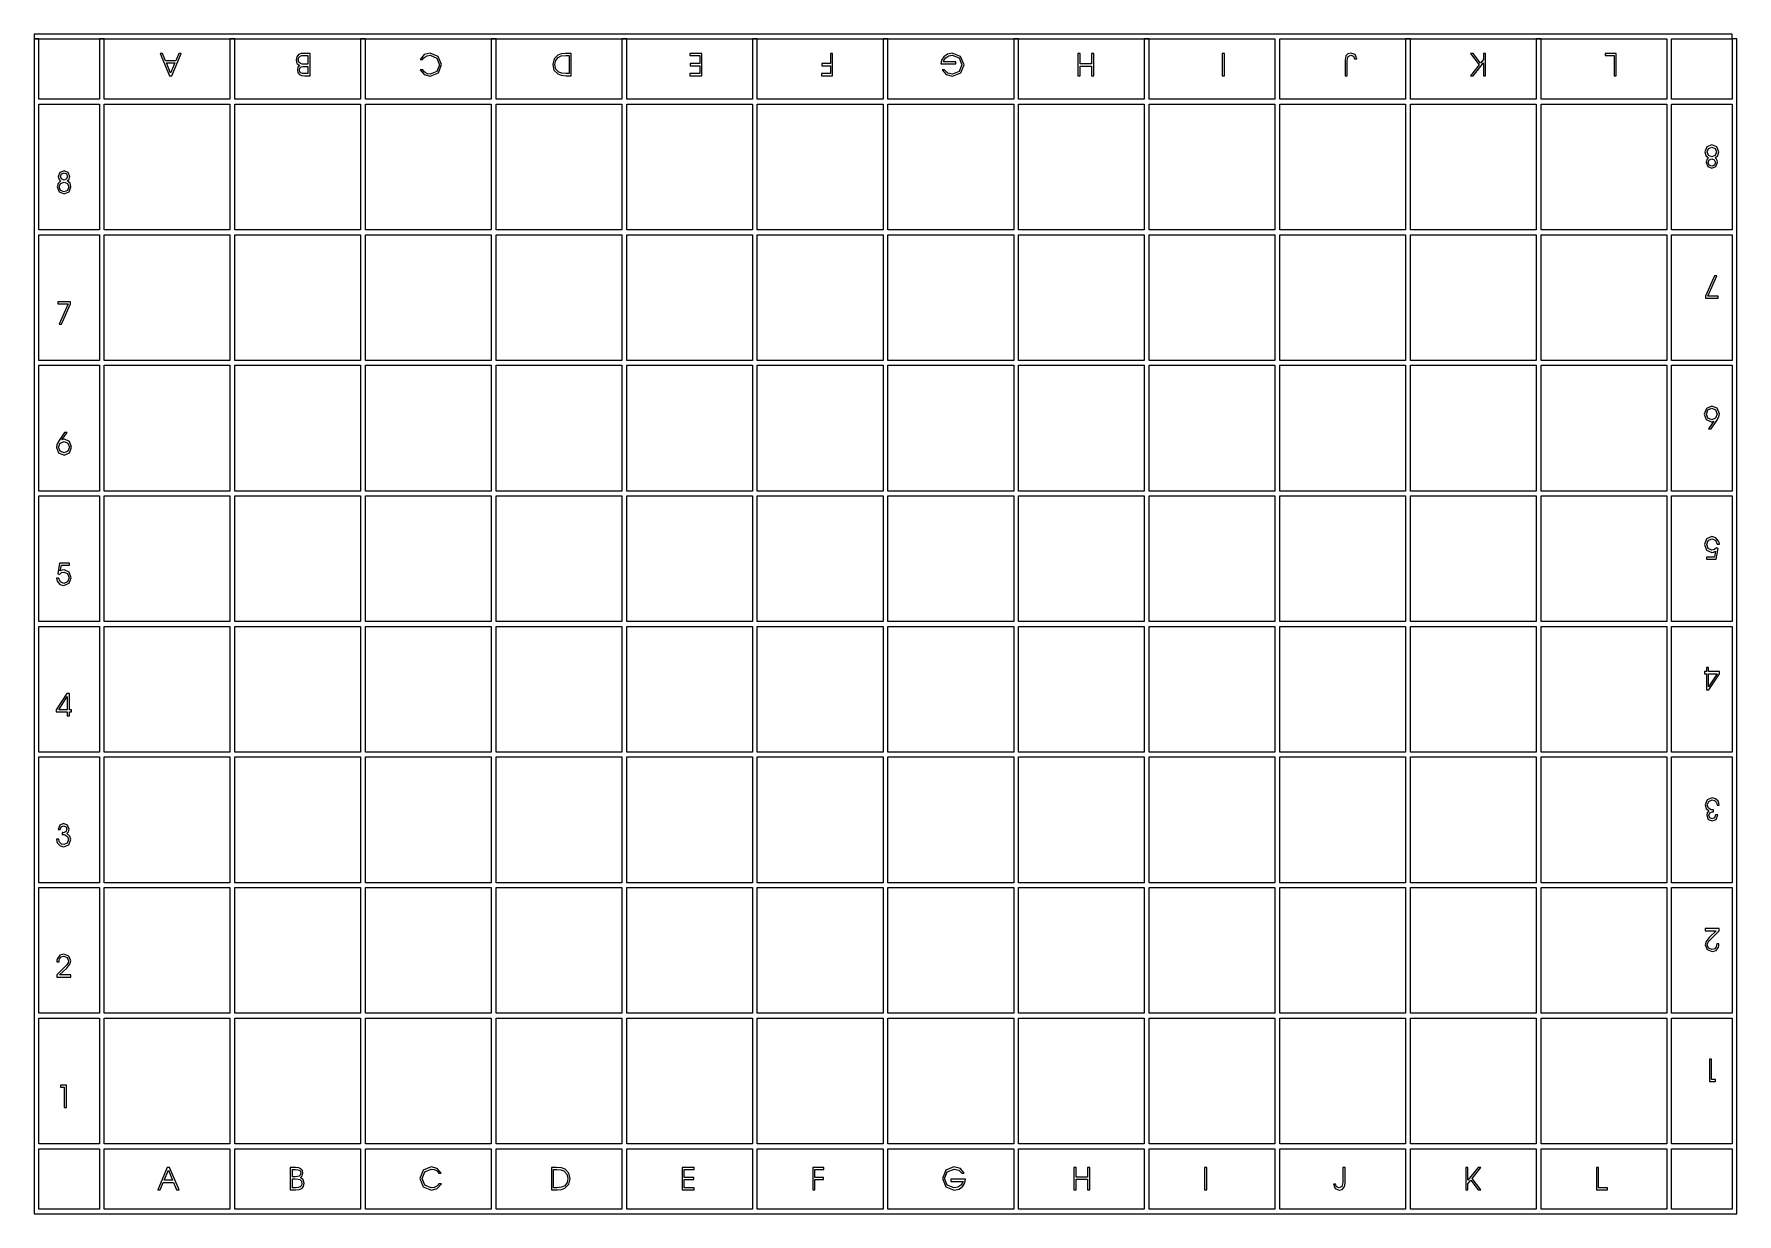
# Model space of a CAD drawing. Header units: metres. Extents: x 0 to 352, y 0 to 244.
import ezdxf

# ---------------------------------------------------------------- set-up
doc = ezdxf.new("R2010")
doc.units = ezdxf.units.M

msp = doc.modelspace()

# ---------------------------------------------------------------- linework, layer by layer
for p, q in [((351, 244), (0, 244)), ((0, 244), (0, 243)), ((1, 243), (0, 243)), ((0, 243), (0, 0)), ((0, 243), (256.5, 243)), ((1, 230.5), (1, 243)), ((14.5, 243), (13.5, 243)), ((13.5, 243), (13.5, 230.5)), ((14.5, 230.5), (14.5, 243)), ((41.5, 243), (40.5, 243)), ((40.5, 243), (40.5, 230.5)), ((41.5, 230.5), (41.5, 243)), ((68.5, 243), (67.5, 243)), ((67.5, 243), (67.5, 230.5)), ((68.5, 230.5), (68.5, 243)), ((95.5, 243), (94.5, 243)), ((94.5, 243), (94.5, 230.5)), ((95.5, 230.5), (95.5, 243)), ((122.5, 243), (121.5, 243)), ((121.5, 243), (121.5, 230.5)), ((122.5, 230.5), (122.5, 243)), ((149.5, 243), (148.5, 243)), ((148.5, 243), (148.5, 230.5)), ((149.5, 230.5), (149.5, 243)), ((176.5, 243), (175.5, 243)), ((175.5, 243), (175.5, 230.5)), ((176.5, 230.5), (176.5, 243)), ((203.5, 243), (202.5, 243)), ((202.5, 243), (202.5, 230.5)), ((203.5, 230.5), (203.5, 243)), ((230.5, 243), (229.5, 243)), ((229.5, 243), (229.5, 230.5)), ((230.5, 230.5), (230.5, 243)), ((256.5, 243), (256.5, 230.5)), ((257.5, 230.5), (257.5, 243)), ((257.5, 243), (337.5, 243)), ((284.5, 243), (283.5, 243)), ((283.5, 243), (283.5, 230.5)), ((284.5, 230.5), (284.5, 243)), ((311.5, 243), (310.5, 243)), ((310.5, 243), (310.5, 230.5)), ((311.5, 230.5), (311.5, 243)), ((337.5, 243), (337.5, 230.5)), ((338.5, 230.5), (338.5, 243)), ((338.5, 243), (351, 243)), ((351, 243), (351, 244)), ((352, 243), (351, 243)), ((351, 243), (351, 230.5)), ((352, 0), (352, 243)), ((26.531, 240), (26.035, 240)), ((26.035, 240), (27.983, 235.392)), ((27.186, 238.464), (26.531, 240)), ((28.491, 235.392), (30.433, 240)), ((29.955, 240), (29.293, 238.464)), ((30.433, 240), (29.955, 240)), ((54.682, 239.752), (54.3074, 239.307)), ((55.183, 239.943), (54.682, 239.752)), ((54.7188, 239.126), (54.981, 239.41)), ((54.981, 239.41), (55.3848, 239.541)), ((55.924, 240), (55.183, 239.943)), ((55.3848, 239.541), (55.976, 239.581)), ((57.052, 240), (55.924, 240)), ((55.976, 239.581), (56.604, 239.581)), ((56.604, 239.581), (56.604, 237.76)), ((57.052, 235.392), (57.052, 240)), ((80.6671, 239.736), (79.809, 238.76)), ((81.874, 240.064), (80.6671, 239.736)), ((80.764, 239.24), (81.2833, 239.518)), ((81.2833, 239.518), (81.885, 239.616)), ((83.5653, 239.38), (81.874, 240.064)), ((81.885, 239.616), (83.2331, 239.041)), ((84.244, 237.68), (83.5653, 239.38)), ((108.265, 239.657), (107.48, 238.853)), ((108.941, 239.917), (108.265, 239.657)), ((108.317, 239.17), (108.974, 239.485)), ((109.829, 240), (108.941, 239.917)), ((108.974, 239.485), (109.966, 239.581)), ((111.052, 240), (109.829, 240)), ((109.966, 239.581), (110.604, 239.581)), ((110.604, 239.581), (110.604, 235.811)), ((111.052, 235.392), (111.052, 240)), ((138.052, 240), (135.583, 240)), ((135.583, 240), (135.583, 239.581)), ((135.583, 239.581), (137.604, 239.581)), ((137.604, 239.581), (137.604, 237.888)), ((138.052, 235.392), (138.052, 240)), ((165.052, 240), (164.604, 240)), ((164.604, 240), (164.604, 237.888)), ((165.052, 235.392), (165.052, 240)), ((188.803, 239.861), (188.028, 239.273)), ((188.458, 239.076), (189.068, 239.477)), ((189.788, 240.064), (188.803, 239.861)), ((189.068, 239.477), (189.811, 239.616)), ((191.534, 239.368), (189.788, 240.064)), ((189.811, 239.616), (191.219, 239.051)), ((192.244, 237.655), (191.534, 239.368)), ((216.236, 240), (215.788, 240)), ((215.788, 240), (215.788, 235.392)), ((216.236, 237.824), (216.236, 240)), ((219.052, 240), (218.604, 240)), ((218.604, 240), (218.604, 237.824)), ((219.052, 235.392), (219.052, 240)), ((246.052, 240), (245.604, 240)), ((245.604, 240), (245.604, 235.392)), ((246.052, 235.392), (246.052, 240)), ((271.181, 239.468), (271.054, 239.057)), ((271.587, 239.913), (271.181, 239.468)), ((272.208, 240.064), (271.587, 239.913)), ((271.642, 239.341), (272.199, 239.616)), ((272.199, 239.616), (272.741, 239.416)), ((273.07, 239.746), (272.208, 240.064)), ((272.741, 239.416), (272.971, 238.87)), ((273.418, 238.87), (273.07, 239.746)), ((297.509, 240), (296.94, 240)), ((296.94, 240), (298.728, 237.637)), ((299.016, 238.005), (297.509, 240)), ((300.052, 240), (299.604, 240)), ((299.604, 240), (299.604, 238.74)), ((300.052, 235.392), (300.052, 240)), ((327.052, 240), (324.73, 240)), ((324.73, 240), (324.73, 239.581)), ((324.73, 239.581), (326.604, 239.581)), ((326.604, 239.581), (326.604, 235.392)), ((327.052, 235.392), (327.052, 240)), ((29.293, 238.464), (27.186, 238.464)), ((27.364, 238.016), (29.122, 238.016)), ((28.234, 235.913), (27.364, 238.016)), ((29.122, 238.016), (28.234, 235.913)), ((54.3074, 239.307), (54.172, 238.651)), ((54.172, 238.651), (54.3514, 237.941)), ((54.3514, 237.941), (54.92, 237.493)), ((54.5458, 237.121), (54.428, 236.561)), ((54.428, 236.561), (54.5344, 236.033)), ((54.5344, 236.033), (54.835, 235.654)), ((54.92, 237.493), (54.5458, 237.121)), ((54.62, 238.686), (54.7188, 239.126)), ((54.7318, 238.202), (54.62, 238.686)), ((55.049, 237.893), (54.7318, 238.202)), ((54.876, 236.564), (54.9674, 236.958)), ((54.9493, 236.207), (54.876, 236.564)), ((55.144, 235.966), (54.9493, 236.207)), ((54.9674, 236.958), (55.232, 237.198)), ((55.4225, 237.791), (55.049, 237.893)), ((55.4844, 235.846), (55.144, 235.966)), ((55.232, 237.198), (55.5531, 237.287)), ((56.057, 237.76), (55.4225, 237.791)), ((56.049, 235.811), (55.4844, 235.846)), ((55.5531, 237.287), (56.043, 237.312)), ((56.043, 237.312), (56.604, 237.312)), ((56.604, 237.76), (56.057, 237.76)), ((56.604, 237.312), (56.604, 235.811)), ((79.809, 238.76), (80.311, 238.76)), ((80.335, 236.587), (79.827, 236.587)), ((79.827, 236.587), (80.6454, 235.618)), ((80.311, 238.76), (80.5514, 239.046)), ((80.5718, 236.254), (80.335, 236.587)), ((80.5514, 239.046), (80.764, 239.24)), ((80.831, 236.031), (80.5718, 236.254)), ((81.3265, 235.793), (80.831, 236.031)), ((83.2478, 236.272), (81.891, 235.712)), ((81.904, 235.264), (83.578, 235.952)), ((83.2331, 239.041), (83.796, 237.661)), ((83.796, 237.661), (83.2478, 236.272)), ((83.578, 235.952), (84.244, 237.68)), ((107.48, 238.853), (107.212, 237.712)), ((107.212, 237.712), (107.475, 236.56)), ((107.475, 236.56), (108.246, 235.754)), ((107.66, 237.693), (107.831, 238.529)), ((107.878, 236.764), (107.66, 237.693)), ((107.831, 238.529), (108.317, 239.17)), ((108.491, 236.11), (107.878, 236.764)), ((109.098, 235.881), (108.491, 236.11)), ((109.966, 235.811), (109.098, 235.881)), ((137.604, 237.888), (135.65, 237.888)), ((135.65, 237.888), (135.65, 237.44)), ((135.65, 237.44), (137.604, 237.44)), ((137.604, 237.44), (137.604, 235.811)), ((164.604, 237.888), (162.828, 237.888)), ((162.828, 237.888), (162.828, 237.44)), ((162.828, 237.44), (164.604, 237.44)), ((164.604, 237.44), (164.604, 235.811)), ((187.606, 238.582), (187.435, 237.824)), ((187.435, 237.824), (190.51, 237.824)), ((188.028, 239.273), (187.606, 238.582)), ((188.219, 236.586), (187.711, 236.586)), ((187.711, 236.586), (188.524, 235.628)), ((187.98, 238.272), (188.148, 238.688)), ((190.51, 238.272), (187.98, 238.272)), ((188.148, 238.688), (188.458, 239.076)), ((188.873, 235.941), (188.219, 236.586)), ((189.818, 235.712), (188.873, 235.941)), ((191.225, 236.275), (189.818, 235.712)), ((189.849, 235.264), (191.551, 235.956)), ((190.51, 237.824), (190.51, 238.272)), ((191.219, 239.051), (191.796, 237.667)), ((191.796, 237.667), (191.225, 236.275)), ((191.551, 235.956), (192.244, 237.655)), ((218.604, 237.824), (216.236, 237.824)), ((216.236, 237.376), (218.604, 237.376)), ((216.236, 235.392), (216.236, 237.376)), ((218.604, 237.376), (218.604, 235.392)), ((271.054, 239.057), (271.004, 238.544)), ((271.004, 238.544), (271.004, 235.392)), ((271.452, 238.525), (271.642, 239.341)), ((271.452, 235.392), (271.452, 238.525)), ((272.971, 238.87), (273.418, 238.87)), ((298.728, 237.637), (296.94, 235.392)), ((297.509, 235.392), (299.604, 238.042)), ((299.604, 238.74), (299.016, 238.005)), ((299.604, 238.042), (299.604, 235.392)), ((27.983, 235.392), (28.491, 235.392)), ((54.835, 235.654), (55.2995, 235.454)), ((55.2995, 235.454), (55.986, 235.392)), ((55.986, 235.392), (57.052, 235.392)), ((56.604, 235.811), (56.049, 235.811)), ((80.6454, 235.618), (81.904, 235.264)), ((81.891, 235.712), (81.3265, 235.793)), ((108.246, 235.754), (108.966, 235.475)), ((108.966, 235.475), (109.981, 235.392)), ((110.604, 235.811), (109.966, 235.811)), ((109.981, 235.392), (111.052, 235.392)), ((137.604, 235.811), (135.583, 235.811)), ((135.583, 235.811), (135.583, 235.392)), ((135.583, 235.392), (138.052, 235.392)), ((164.604, 235.811), (162.76, 235.811)), ((162.76, 235.811), (162.76, 235.392)), ((162.76, 235.392), (165.052, 235.392)), ((188.524, 235.628), (189.849, 235.264)), ((215.788, 235.392), (216.236, 235.392)), ((218.604, 235.392), (219.052, 235.392)), ((245.604, 235.392), (246.052, 235.392)), ((271.004, 235.392), (271.452, 235.392)), ((296.94, 235.392), (297.509, 235.392)), ((299.604, 235.392), (300.052, 235.392)), ((326.604, 235.392), (327.052, 235.392)), ((13.5, 230.5), (1, 230.5)), ((1, 203.5), (1, 229.5)), ((1, 229.5), (13.5, 229.5)), ((13.5, 229.5), (13.5, 203.5)), ((40.5, 230.5), (14.5, 230.5)), ((14.5, 203.5), (14.5, 229.5)), ((14.5, 229.5), (40.5, 229.5)), ((40.5, 229.5), (40.5, 203.5)), ((67.5, 230.5), (41.5, 230.5)), ((41.5, 203.5), (41.5, 229.5)), ((41.5, 229.5), (67.5, 229.5)), ((67.5, 229.5), (67.5, 203.5)), ((94.5, 230.5), (68.5, 230.5)), ((68.5, 203.5), (68.5, 229.5)), ((68.5, 229.5), (94.5, 229.5)), ((94.5, 229.5), (94.5, 203.5)), ((121.5, 230.5), (95.5, 230.5)), ((95.5, 203.5), (95.5, 229.5)), ((95.5, 229.5), (121.5, 229.5)), ((121.5, 229.5), (121.5, 203.5)), ((148.5, 230.5), (122.5, 230.5)), ((122.5, 203.5), (122.5, 229.5)), ((122.5, 229.5), (148.5, 229.5)), ((148.5, 229.5), (148.5, 203.5)), ((175.5, 230.5), (149.5, 230.5)), ((149.5, 203.5), (149.5, 229.5)), ((149.5, 229.5), (175.5, 229.5)), ((175.5, 229.5), (175.5, 203.5)), ((202.5, 230.5), (176.5, 230.5)), ((176.5, 203.5), (176.5, 229.5)), ((176.5, 229.5), (202.5, 229.5)), ((202.5, 229.5), (202.5, 203.5)), ((229.5, 230.5), (203.5, 230.5)), ((203.5, 203.5), (203.5, 229.5)), ((203.5, 229.5), (229.5, 229.5)), ((229.5, 229.5), (229.5, 203.5)), ((256.5, 230.5), (230.5, 230.5)), ((230.5, 203.5), (230.5, 229.5)), ((230.5, 229.5), (256.5, 229.5)), ((256.5, 229.5), (256.5, 203.5)), ((283.5, 230.5), (257.5, 230.5)), ((257.5, 203.5), (257.5, 229.5)), ((257.5, 229.5), (283.5, 229.5)), ((283.5, 229.5), (283.5, 203.5)), ((310.5, 230.5), (284.5, 230.5)), ((284.5, 203.5), (284.5, 229.5)), ((284.5, 229.5), (310.5, 229.5)), ((310.5, 229.5), (310.5, 203.5)), ((337.5, 230.5), (311.5, 230.5)), ((311.5, 203.5), (311.5, 229.5)), ((311.5, 229.5), (337.5, 229.5)), ((337.5, 229.5), (337.5, 203.5)), ((351, 230.5), (338.5, 230.5)), ((338.5, 203.5), (338.5, 229.5)), ((338.5, 229.5), (351, 229.5)), ((351, 229.5), (351, 203.5)), ((345.765, 220.654), (345.364, 219.611)), ((345.364, 219.611), (345.567, 218.868)), ((345.567, 218.868), (346.152, 218.385)), ((346.152, 218.385), (345.75, 218.028)), ((346.786, 221.064), (345.765, 220.654)), ((345.812, 219.615), (346.087, 220.333)), ((346.09, 218.908), (345.812, 219.615)), ((346.087, 220.333), (346.792, 220.616)), ((346.798, 218.632), (346.09, 218.908)), ((347.827, 220.654), (346.786, 221.064)), ((346.792, 220.616), (347.516, 220.336)), ((347.516, 218.908), (346.798, 218.632)), ((347.468, 218.385), (348.045, 218.889)), ((347.643, 218.266), (347.468, 218.385)), ((347.516, 220.336), (347.796, 219.615)), ((347.796, 219.615), (347.516, 218.908)), ((347.758, 218.147), (347.643, 218.266)), ((348.244, 219.63), (347.827, 220.654)), ((348.045, 218.889), (348.244, 219.63)), ((5.35312, 215.394), (5.01199, 214.541)), ((6.202, 215.736), (5.35312, 215.394)), ((5.45999, 214.567), (5.6675, 215.086)), ((5.6675, 215.086), (6.196, 215.288)), ((6.196, 215.288), (6.72449, 215.082)), ((7.04712, 215.399), (6.202, 215.736)), ((6.72449, 215.082), (6.93199, 214.555)), ((7.37999, 214.541), (7.04712, 215.399)), ((345.75, 218.028), (345.62, 217.459)), ((345.62, 217.459), (345.953, 216.601)), ((345.953, 216.601), (346.798, 216.264)), ((346.068, 217.445), (346.273, 217.972)), ((346.276, 216.918), (346.068, 217.445)), ((346.273, 217.972), (346.78, 218.184)), ((346.804, 216.712), (346.276, 216.918)), ((346.78, 218.184), (347.325, 217.971)), ((346.798, 216.264), (347.647, 216.606)), ((347.333, 216.914), (346.804, 216.712)), ((347.325, 217.971), (347.54, 217.433)), ((347.54, 217.433), (347.333, 216.914)), ((347.647, 216.606), (347.988, 217.459)), ((347.927, 217.836), (347.758, 218.147)), ((347.988, 217.459), (347.927, 217.836)), ((4.95537, 213.111), (4.756, 212.37)), ((4.756, 212.37), (5.17262, 211.346)), ((5.532, 213.615), (4.95537, 213.111)), ((5.01199, 214.541), (5.07262, 214.164)), ((5.07262, 214.164), (5.24199, 213.853)), ((5.17262, 211.346), (6.21399, 210.936)), ((5.20399, 212.385), (5.48361, 213.092)), ((5.48438, 211.664), (5.20399, 212.385)), ((5.24199, 213.853), (5.35736, 213.734)), ((5.35736, 213.734), (5.532, 213.615)), ((5.67499, 214.029), (5.45999, 214.567)), ((5.48361, 213.092), (6.202, 213.368)), ((6.20799, 211.384), (5.48438, 211.664)), ((6.21999, 213.816), (5.67499, 214.029)), ((6.202, 213.368), (6.90987, 213.092)), ((6.91287, 211.667), (6.20799, 211.384)), ((6.21399, 210.936), (7.23549, 211.346)), ((6.72749, 214.028), (6.21999, 213.816)), ((6.93199, 214.555), (6.72749, 214.028)), ((6.84799, 213.615), (7.25012, 213.972)), ((7.43286, 213.132), (6.84799, 213.615)), ((6.90987, 213.092), (7.18799, 212.385)), ((7.18799, 212.385), (6.91287, 211.667)), ((7.23549, 211.346), (7.63599, 212.389)), ((7.25012, 213.972), (7.37999, 214.541)), ((7.63599, 212.389), (7.43286, 213.132)), ((13.5, 203.5), (1, 203.5)), ((1, 176.5), (1, 202.5)), ((1, 202.5), (13.5, 202.5)), ((13.5, 202.5), (13.5, 176.5)), ((40.5, 203.5), (14.5, 203.5)), ((14.5, 176.5), (14.5, 202.5)), ((14.5, 202.5), (40.5, 202.5)), ((40.5, 202.5), (40.5, 176.5)), ((67.5, 203.5), (41.5, 203.5)), ((41.5, 176.5), (41.5, 202.5)), ((41.5, 202.5), (67.5, 202.5)), ((67.5, 202.5), (67.5, 176.5)), ((94.5, 203.5), (68.5, 203.5)), ((68.5, 176.5), (68.5, 202.5)), ((68.5, 202.5), (94.5, 202.5)), ((94.5, 202.5), (94.5, 176.5)), ((121.5, 203.5), (95.5, 203.5)), ((95.5, 176.5), (95.5, 202.5)), ((95.5, 202.5), (121.5, 202.5)), ((121.5, 202.5), (121.5, 176.5)), ((148.5, 203.5), (122.5, 203.5)), ((122.5, 176.5), (122.5, 202.5)), ((122.5, 202.5), (148.5, 202.5)), ((148.5, 202.5), (148.5, 176.5)), ((175.5, 203.5), (149.5, 203.5)), ((149.5, 176.5), (149.5, 202.5)), ((149.5, 202.5), (175.5, 202.5)), ((175.5, 202.5), (175.5, 176.5)), ((202.5, 203.5), (176.5, 203.5)), ((176.5, 176.5), (176.5, 202.5)), ((176.5, 202.5), (202.5, 202.5)), ((202.5, 202.5), (202.5, 176.5)), ((229.5, 203.5), (203.5, 203.5)), ((203.5, 176.5), (203.5, 202.5)), ((203.5, 202.5), (229.5, 202.5)), ((229.5, 202.5), (229.5, 176.5)), ((256.5, 203.5), (230.5, 203.5)), ((230.5, 176.5), (230.5, 202.5)), ((230.5, 202.5), (256.5, 202.5)), ((256.5, 202.5), (256.5, 176.5)), ((283.5, 203.5), (257.5, 203.5)), ((257.5, 176.5), (257.5, 202.5)), ((257.5, 202.5), (283.5, 202.5)), ((283.5, 202.5), (283.5, 176.5)), ((310.5, 203.5), (284.5, 203.5)), ((284.5, 176.5), (284.5, 202.5)), ((284.5, 202.5), (310.5, 202.5)), ((310.5, 202.5), (310.5, 176.5)), ((337.5, 203.5), (311.5, 203.5)), ((311.5, 176.5), (311.5, 202.5)), ((311.5, 202.5), (337.5, 202.5)), ((337.5, 202.5), (337.5, 176.5)), ((351, 203.5), (338.5, 203.5)), ((338.5, 176.5), (338.5, 202.5)), ((338.5, 202.5), (351, 202.5)), ((351, 202.5), (351, 176.5)), ((347.348, 194), (345.499, 189.811)), ((345.964, 189.811), (347.826, 194)), ((347.826, 194), (347.348, 194)), ((7.50099, 188.608), (4.892, 188.608)), ((4.892, 188.608), (4.892, 188.189)), ((4.892, 188.189), (7.036, 188.189)), ((7.036, 188.189), (5.174, 184)), ((5.65199, 184), (7.50099, 188.189)), ((7.50099, 188.189), (7.50099, 188.608)), ((345.499, 189.811), (345.499, 189.392)), ((345.499, 189.392), (348.108, 189.392)), ((348.108, 189.811), (345.964, 189.811)), ((348.108, 189.392), (348.108, 189.811)), ((5.174, 184), (5.65199, 184)), ((13.5, 176.5), (1, 176.5)), ((40.5, 176.5), (14.5, 176.5)), ((67.5, 176.5), (41.5, 176.5)), ((94.5, 176.5), (68.5, 176.5)), ((121.5, 176.5), (95.5, 176.5)), ((148.5, 176.5), (122.5, 176.5)), ((175.5, 176.5), (149.5, 176.5)), ((202.5, 176.5), (176.5, 176.5)), ((229.5, 176.5), (203.5, 176.5)), ((256.5, 176.5), (230.5, 176.5)), ((283.5, 176.5), (257.5, 176.5)), ((310.5, 176.5), (284.5, 176.5)), ((337.5, 176.5), (311.5, 176.5)), ((351, 176.5), (338.5, 176.5)), ((1, 149.5), (1, 175.5)), ((1, 175.5), (13.5, 175.5)), ((13.5, 175.5), (13.5, 149.5)), ((14.5, 149.5), (14.5, 175.5)), ((14.5, 175.5), (40.5, 175.5)), ((40.5, 175.5), (40.5, 149.5)), ((41.5, 149.5), (41.5, 175.5)), ((41.5, 175.5), (67.5, 175.5)), ((67.5, 175.5), (67.5, 149.5)), ((68.5, 149.5), (68.5, 175.5)), ((68.5, 175.5), (94.5, 175.5)), ((94.5, 175.5), (94.5, 149.5)), ((95.5, 149.5), (95.5, 175.5)), ((95.5, 175.5), (121.5, 175.5)), ((121.5, 175.5), (121.5, 149.5)), ((122.5, 149.5), (122.5, 175.5)), ((122.5, 175.5), (148.5, 175.5)), ((148.5, 175.5), (148.5, 149.5)), ((149.5, 149.5), (149.5, 175.5)), ((149.5, 175.5), (175.5, 175.5)), ((175.5, 175.5), (175.5, 149.5)), ((176.5, 149.5), (176.5, 175.5)), ((176.5, 175.5), (202.5, 175.5)), ((202.5, 175.5), (202.5, 149.5)), ((203.5, 149.5), (203.5, 175.5)), ((203.5, 175.5), (229.5, 175.5)), ((229.5, 175.5), (229.5, 149.5)), ((230.5, 149.5), (230.5, 175.5)), ((230.5, 175.5), (256.5, 175.5)), ((256.5, 175.5), (256.5, 149.5)), ((257.5, 149.5), (257.5, 175.5)), ((257.5, 175.5), (283.5, 175.5)), ((283.5, 175.5), (283.5, 149.5)), ((284.5, 149.5), (284.5, 175.5)), ((284.5, 175.5), (310.5, 175.5)), ((310.5, 175.5), (310.5, 149.5)), ((311.5, 149.5), (311.5, 175.5)), ((311.5, 175.5), (337.5, 175.5)), ((337.5, 175.5), (337.5, 149.5)), ((338.5, 149.5), (338.5, 175.5)), ((338.5, 175.5), (351, 175.5)), ((351, 175.5), (351, 149.5)), ((345.675, 166.594), (345.236, 165.407)), ((346.785, 167.064), (345.675, 166.594)), ((345.684, 165.426), (345.996, 166.279)), ((345.996, 166.279), (346.785, 166.616)), ((347.919, 166.608), (346.785, 167.064)), ((346.785, 166.616), (347.6, 166.275)), ((347.6, 166.275), (347.924, 165.413)), ((348.372, 165.467), (347.919, 166.608)), ((348.262, 164.849), (348.372, 165.467)), ((345.236, 165.407), (345.663, 164.266)), ((345.663, 164.266), (346.701, 163.8)), ((345.998, 164.581), (345.684, 165.426)), ((346.798, 164.248), (345.998, 164.581)), ((347.244, 163.94), (346.15, 162.392)), ((346.15, 162.392), (346.684, 162.392)), ((346.684, 162.392), (347.824, 164.082)), ((346.701, 163.8), (346.968, 163.833)), ((347.599, 164.584), (346.798, 164.248)), ((346.968, 163.833), (347.244, 163.94)), ((347.924, 165.413), (347.599, 164.584)), ((347.824, 164.082), (348.262, 164.849)), ((4.73849, 159.151), (4.62799, 158.533)), ((4.62799, 158.533), (5.08061, 157.392)), ((5.17599, 159.918), (4.73849, 159.151)), ((5.07599, 158.587), (5.40086, 159.416)), ((5.39987, 157.725), (5.07599, 158.587)), ((6.31599, 161.608), (5.17599, 159.918)), ((5.40086, 159.416), (6.202, 159.752)), ((5.756, 160.06), (6.84999, 161.608)), ((6.032, 160.167), (5.756, 160.06)), ((6.299, 160.2), (6.032, 160.167)), ((6.202, 159.752), (7.002, 159.419)), ((7.33749, 159.734), (6.299, 160.2)), ((6.84999, 161.608), (6.31599, 161.608)), ((7.002, 159.419), (7.31599, 158.574)), ((7.31599, 158.574), (7.00362, 157.721)), ((7.32549, 157.406), (7.76399, 158.593)), ((7.76399, 158.593), (7.33749, 159.734)), ((5.08061, 157.392), (6.215, 156.936)), ((6.215, 157.384), (5.39987, 157.725)), ((7.00362, 157.721), (6.215, 157.384)), ((6.215, 156.936), (7.32549, 157.406)), ((13.5, 149.5), (1, 149.5)), ((1, 122.5), (1, 148.5)), ((1, 148.5), (13.5, 148.5)), ((13.5, 148.5), (13.5, 122.5)), ((40.5, 149.5), (14.5, 149.5)), ((14.5, 122.5), (14.5, 148.5)), ((14.5, 148.5), (40.5, 148.5)), ((40.5, 148.5), (40.5, 122.5)), ((67.5, 149.5), (41.5, 149.5)), ((41.5, 122.5), (41.5, 148.5)), ((41.5, 148.5), (67.5, 148.5)), ((67.5, 148.5), (67.5, 122.5)), ((94.5, 149.5), (68.5, 149.5)), ((68.5, 122.5), (68.5, 148.5)), ((68.5, 148.5), (94.5, 148.5)), ((94.5, 148.5), (94.5, 122.5)), ((121.5, 149.5), (95.5, 149.5)), ((95.5, 122.5), (95.5, 148.5)), ((95.5, 148.5), (121.5, 148.5)), ((121.5, 148.5), (121.5, 122.5)), ((148.5, 149.5), (122.5, 149.5)), ((122.5, 122.5), (122.5, 148.5)), ((122.5, 148.5), (148.5, 148.5)), ((148.5, 148.5), (148.5, 122.5)), ((175.5, 149.5), (149.5, 149.5)), ((149.5, 122.5), (149.5, 148.5)), ((149.5, 148.5), (175.5, 148.5)), ((175.5, 148.5), (175.5, 122.5)), ((202.5, 149.5), (176.5, 149.5)), ((176.5, 122.5), (176.5, 148.5)), ((176.5, 148.5), (202.5, 148.5)), ((202.5, 148.5), (202.5, 122.5)), ((229.5, 149.5), (203.5, 149.5)), ((203.5, 122.5), (203.5, 148.5)), ((203.5, 148.5), (229.5, 148.5)), ((229.5, 148.5), (229.5, 122.5)), ((256.5, 149.5), (230.5, 149.5)), ((230.5, 122.5), (230.5, 148.5)), ((230.5, 148.5), (256.5, 148.5)), ((256.5, 148.5), (256.5, 122.5)), ((283.5, 149.5), (257.5, 149.5)), ((257.5, 122.5), (257.5, 148.5)), ((257.5, 148.5), (283.5, 148.5)), ((283.5, 148.5), (283.5, 122.5)), ((310.5, 149.5), (284.5, 149.5)), ((284.5, 122.5), (284.5, 148.5)), ((284.5, 148.5), (310.5, 148.5)), ((310.5, 148.5), (310.5, 122.5)), ((337.5, 149.5), (311.5, 149.5)), ((311.5, 122.5), (311.5, 148.5)), ((311.5, 148.5), (337.5, 148.5)), ((337.5, 148.5), (337.5, 122.5)), ((351, 149.5), (338.5, 149.5)), ((338.5, 122.5), (338.5, 148.5)), ((338.5, 148.5), (351, 148.5)), ((351, 148.5), (351, 122.5)), ((345.74, 139.589), (345.3, 138.426)), ((345.3, 138.426), (345.732, 137.271)), ((346.817, 140.064), (345.74, 139.589)), ((345.748, 138.426), (346.063, 139.272)), ((346.061, 137.586), (345.748, 138.426)), ((346.832, 137.248), (346.061, 137.586)), ((346.063, 139.272), (346.832, 139.616)), ((347.645, 139.815), (346.817, 140.064)), ((346.832, 139.616), (347.564, 139.309)), ((347.33, 137.375), (346.832, 137.248)), ((347.769, 137.763), (347.33, 137.375)), ((347.564, 139.309), (347.929, 138.513)), ((348.217, 139.133), (347.645, 139.815)), ((347.714, 135.392), (348.118, 137.626)), ((348.118, 137.626), (347.769, 137.763)), ((347.929, 138.513), (348.37, 138.513)), ((348.307, 138.871), (348.217, 139.133)), ((348.37, 138.513), (348.307, 138.871)), ((5.286, 134.608), (4.88199, 132.374)), ((7.325, 134.608), (5.286, 134.608)), ((5.42699, 132.966), (5.64699, 134.189)), ((5.64699, 134.189), (7.325, 134.189)), ((7.325, 134.189), (7.325, 134.608)), ((347.353, 135.811), (345.675, 135.811)), ((345.675, 135.811), (345.675, 135.392)), ((345.675, 135.392), (347.714, 135.392)), ((345.732, 137.271), (346.797, 136.8)), ((346.797, 136.8), (347.183, 136.854)), ((347.183, 136.854), (347.573, 137.034)), ((347.573, 137.034), (347.353, 135.811)), ((5.071, 131.487), (4.62999, 131.487)), ((4.62999, 131.487), (4.69261, 131.129)), ((4.69261, 131.129), (4.78299, 130.867)), ((4.78299, 130.867), (5.35474, 130.185)), ((4.88199, 132.374), (5.23099, 132.237)), ((5.43575, 130.691), (5.071, 131.487)), ((5.23099, 132.237), (5.66986, 132.625)), ((5.81725, 133.146), (5.42699, 132.966)), ((6.168, 130.384), (5.43575, 130.691)), ((5.66986, 132.625), (6.168, 132.752)), ((6.20299, 133.2), (5.81725, 133.146)), ((6.168, 132.752), (6.9395, 132.414)), ((6.93724, 130.728), (6.168, 130.384)), ((6.183, 129.936), (7.26024, 130.411)), ((7.26762, 132.729), (6.20299, 133.2)), ((7.252, 131.574), (6.93724, 130.728)), ((6.9395, 132.414), (7.252, 131.574)), ((7.26024, 130.411), (7.7, 131.574)), ((7.7, 131.574), (7.26762, 132.729)), ((5.35474, 130.185), (6.183, 129.936)), ((13.5, 122.5), (1, 122.5)), ((1, 95.5), (1, 121.5)), ((1, 121.5), (13.5, 121.5)), ((13.5, 121.5), (13.5, 95.5)), ((40.5, 122.5), (14.5, 122.5)), ((14.5, 95.5), (14.5, 121.5)), ((14.5, 121.5), (40.5, 121.5)), ((40.5, 121.5), (40.5, 95.5)), ((67.5, 122.5), (41.5, 122.5)), ((41.5, 95.5), (41.5, 121.5)), ((41.5, 121.5), (67.5, 121.5)), ((67.5, 121.5), (67.5, 95.5)), ((94.5, 122.5), (68.5, 122.5)), ((68.5, 95.5), (68.5, 121.5)), ((68.5, 121.5), (94.5, 121.5)), ((94.5, 121.5), (94.5, 95.5)), ((121.5, 122.5), (95.5, 122.5)), ((95.5, 95.5), (95.5, 121.5)), ((95.5, 121.5), (121.5, 121.5)), ((121.5, 121.5), (121.5, 95.5)), ((148.5, 122.5), (122.5, 122.5)), ((122.5, 95.5), (122.5, 121.5)), ((122.5, 121.5), (148.5, 121.5)), ((148.5, 121.5), (148.5, 95.5)), ((175.5, 122.5), (149.5, 122.5)), ((149.5, 95.5), (149.5, 121.5)), ((149.5, 121.5), (175.5, 121.5)), ((175.5, 121.5), (175.5, 95.5)), ((202.5, 122.5), (176.5, 122.5)), ((176.5, 95.5), (176.5, 121.5)), ((176.5, 121.5), (202.5, 121.5)), ((202.5, 121.5), (202.5, 95.5)), ((229.5, 122.5), (203.5, 122.5)), ((203.5, 95.5), (203.5, 121.5)), ((203.5, 121.5), (229.5, 121.5)), ((229.5, 121.5), (229.5, 95.5)), ((256.5, 122.5), (230.5, 122.5)), ((230.5, 95.5), (230.5, 121.5)), ((230.5, 121.5), (256.5, 121.5)), ((256.5, 121.5), (256.5, 95.5)), ((283.5, 122.5), (257.5, 122.5)), ((257.5, 95.5), (257.5, 121.5)), ((257.5, 121.5), (283.5, 121.5)), ((283.5, 121.5), (283.5, 95.5)), ((310.5, 122.5), (284.5, 122.5)), ((284.5, 95.5), (284.5, 121.5)), ((284.5, 121.5), (310.5, 121.5)), ((310.5, 121.5), (310.5, 95.5)), ((337.5, 122.5), (311.5, 122.5)), ((311.5, 95.5), (311.5, 121.5)), ((311.5, 121.5), (337.5, 121.5)), ((337.5, 121.5), (337.5, 95.5)), ((351, 122.5), (338.5, 122.5)), ((338.5, 95.5), (338.5, 121.5)), ((338.5, 121.5), (351, 121.5)), ((351, 121.5), (351, 95.5)), ((346.132, 113), (345.684, 113)), ((345.684, 113), (345.684, 112.168)), ((346.132, 112.168), (346.132, 113)), ((345.684, 112.168), (345.267, 112.168)), ((345.267, 112.168), (345.267, 111.72)), ((345.267, 111.72), (345.684, 111.72)), ((345.684, 111.72), (345.684, 108.392)), ((348.423, 112.168), (346.132, 112.168)), ((346.132, 111.72), (347.902, 111.72)), ((347.902, 111.72), (346.132, 109.024)), ((346.132, 109.024), (346.132, 111.72)), ((346.218, 108.392), (348.423, 111.72)), ((348.423, 111.72), (348.423, 112.168)), ((6.782, 107.608), (4.577, 104.28)), ((5.09799, 104.28), (6.868, 106.976)), ((7.31599, 107.608), (6.782, 107.608)), ((6.868, 106.976), (6.868, 104.28)), ((7.31599, 104.28), (7.31599, 107.608)), ((345.684, 108.392), (346.218, 108.392)), ((4.577, 104.28), (4.577, 103.832)), ((4.577, 103.832), (6.868, 103.832)), ((6.868, 104.28), (5.09799, 104.28)), ((6.868, 103.832), (6.868, 103)), ((6.868, 103), (7.31599, 103)), ((7.73299, 104.28), (7.31599, 104.28)), ((7.31599, 103.832), (7.73299, 103.832)), ((7.31599, 103), (7.31599, 103.832)), ((7.73299, 103.832), (7.73299, 104.28)), ((13.5, 95.5), (1, 95.5)), ((40.5, 95.5), (14.5, 95.5)), ((67.5, 95.5), (41.5, 95.5)), ((94.5, 95.5), (68.5, 95.5)), ((121.5, 95.5), (95.5, 95.5)), ((148.5, 95.5), (122.5, 95.5)), ((175.5, 95.5), (149.5, 95.5)), ((202.5, 95.5), (176.5, 95.5)), ((229.5, 95.5), (203.5, 95.5)), ((256.5, 95.5), (230.5, 95.5)), ((283.5, 95.5), (257.5, 95.5)), ((310.5, 95.5), (284.5, 95.5)), ((337.5, 95.5), (311.5, 95.5)), ((351, 95.5), (338.5, 95.5)), ((1, 68.5), (1, 94.5)), ((1, 94.5), (13.5, 94.5)), ((13.5, 94.5), (13.5, 68.5)), ((14.5, 68.5), (14.5, 94.5)), ((14.5, 94.5), (40.5, 94.5)), ((40.5, 94.5), (40.5, 68.5)), ((41.5, 68.5), (41.5, 94.5)), ((41.5, 94.5), (67.5, 94.5)), ((67.5, 94.5), (67.5, 68.5)), ((68.5, 68.5), (68.5, 94.5)), ((68.5, 94.5), (94.5, 94.5)), ((94.5, 94.5), (94.5, 68.5)), ((95.5, 68.5), (95.5, 94.5)), ((95.5, 94.5), (121.5, 94.5)), ((121.5, 94.5), (121.5, 68.5)), ((122.5, 68.5), (122.5, 94.5)), ((122.5, 94.5), (148.5, 94.5)), ((148.5, 94.5), (148.5, 68.5)), ((149.5, 68.5), (149.5, 94.5)), ((149.5, 94.5), (175.5, 94.5)), ((175.5, 94.5), (175.5, 68.5)), ((176.5, 68.5), (176.5, 94.5)), ((176.5, 94.5), (202.5, 94.5)), ((202.5, 94.5), (202.5, 68.5)), ((203.5, 68.5), (203.5, 94.5)), ((203.5, 94.5), (229.5, 94.5)), ((229.5, 94.5), (229.5, 68.5)), ((230.5, 68.5), (230.5, 94.5)), ((230.5, 94.5), (256.5, 94.5)), ((256.5, 94.5), (256.5, 68.5)), ((257.5, 68.5), (257.5, 94.5)), ((257.5, 94.5), (283.5, 94.5)), ((283.5, 94.5), (283.5, 68.5)), ((284.5, 68.5), (284.5, 94.5)), ((284.5, 94.5), (310.5, 94.5)), ((310.5, 94.5), (310.5, 68.5)), ((311.5, 68.5), (311.5, 94.5)), ((311.5, 94.5), (337.5, 94.5)), ((337.5, 94.5), (337.5, 68.5)), ((338.5, 68.5), (338.5, 94.5)), ((338.5, 94.5), (351, 94.5)), ((351, 94.5), (351, 68.5)), ((345.842, 85.6343), (345.428, 84.579)), ((345.428, 84.579), (345.624, 83.8458)), ((346.856, 86.064), (345.842, 85.6343)), ((345.876, 84.589), (346.162, 85.3208)), ((346.093, 83.9489), (345.876, 84.589)), ((346.162, 85.3208), (346.866, 85.616)), ((347.602, 85.868), (346.856, 86.064)), ((346.866, 85.616), (347.341, 85.5)), ((347.341, 85.5), (347.701, 85.171)), ((348.131, 85.33), (347.602, 85.868)), ((347.701, 85.171), (347.823, 84.9064)), ((347.823, 84.9064), (347.88, 84.521)), ((347.88, 84.521), (348.328, 84.521)), ((348.273, 84.9656), (348.131, 85.33)), ((348.328, 84.521), (348.273, 84.9656)), ((345.624, 83.8458), (346.208, 83.333)), ((345.86, 82.9458), (345.748, 82.44)), ((345.748, 82.44), (346.066, 81.5925)), ((346.208, 83.333), (345.86, 82.9458)), ((346.066, 81.5925), (346.884, 81.264)), ((346.657, 83.587), (346.093, 83.9489)), ((346.196, 82.436), (346.405, 82.9574)), ((346.388, 81.9139), (346.196, 82.436)), ((346.882, 81.712), (346.388, 81.9139)), ((346.405, 82.9574), (346.968, 83.154)), ((346.857, 83.5614), (346.657, 83.587)), ((347.188, 83.55), (346.857, 83.5614)), ((347.394, 81.9239), (346.882, 81.712)), ((346.884, 81.264), (347.701, 81.6016)), ((346.968, 83.154), (347.012, 83.1531)), ((347.012, 83.1531), (347.084, 83.147)), ((347.084, 83.147), (347.188, 83.141)), ((347.188, 83.141), (347.188, 83.55)), ((347.58, 82.516), (347.394, 81.9239)), ((348.027, 82.516), (347.58, 82.516)), ((347.701, 81.6016), (348.027, 82.516)), ((5.12, 77.479), (4.672, 77.479)), ((4.672, 77.479), (4.72662, 77.0344)), ((5.29887, 80.3984), (4.97299, 79.484)), ((4.97299, 79.484), (5.42, 79.484)), ((5.17725, 77.0936), (5.12, 77.479)), ((6.116, 80.736), (5.29887, 80.3984)), ((5.42, 79.484), (5.60587, 80.0761)), ((5.60587, 80.0761), (6.118, 80.288)), ((5.91599, 78.853), (5.812, 78.859)), ((5.812, 78.859), (5.812, 78.45)), ((5.812, 78.45), (6.14311, 78.4386)), ((5.98787, 78.8469), (5.91599, 78.853)), ((6.032, 78.846), (5.98787, 78.8469)), ((6.59499, 79.0426), (6.032, 78.846)), ((6.93375, 80.4075), (6.116, 80.736)), ((6.118, 80.288), (6.61249, 80.0861)), ((6.14311, 78.4386), (6.34299, 78.413)), ((6.34299, 78.413), (6.90674, 78.0511)), ((6.80399, 79.564), (6.59499, 79.0426)), ((6.61249, 80.0861), (6.80399, 79.564)), ((6.79199, 78.667), (7.14012, 79.0542)), ((7.37624, 78.1542), (6.79199, 78.667)), ((6.90674, 78.0511), (7.12399, 77.411)), ((7.252, 79.56), (6.93375, 80.4075)), ((7.14012, 79.0542), (7.252, 79.56)), ((7.57199, 77.421), (7.37624, 78.1542)), ((4.72662, 77.0344), (4.86899, 76.67)), ((4.86899, 76.67), (5.39774, 76.132)), ((5.299, 76.829), (5.17725, 77.0936)), ((5.65874, 76.5), (5.299, 76.829)), ((5.39774, 76.132), (6.144, 75.936)), ((6.13399, 76.384), (5.65874, 76.5)), ((6.83786, 76.6792), (6.13399, 76.384)), ((6.144, 75.936), (7.15799, 76.3657)), ((7.12399, 77.411), (6.83786, 76.6792)), ((7.15799, 76.3657), (7.57199, 77.421)), ((13.5, 68.5), (1, 68.5)), ((1, 41.5), (1, 67.5)), ((1, 67.5), (13.5, 67.5)), ((13.5, 67.5), (13.5, 41.5)), ((40.5, 68.5), (14.5, 68.5)), ((14.5, 41.5), (14.5, 67.5)), ((14.5, 67.5), (40.5, 67.5)), ((40.5, 67.5), (40.5, 41.5)), ((67.5, 68.5), (41.5, 68.5)), ((41.5, 41.5), (41.5, 67.5)), ((41.5, 67.5), (67.5, 67.5)), ((67.5, 67.5), (67.5, 41.5)), ((94.5, 68.5), (68.5, 68.5)), ((68.5, 41.5), (68.5, 67.5)), ((68.5, 67.5), (94.5, 67.5)), ((94.5, 67.5), (94.5, 41.5)), ((121.5, 68.5), (95.5, 68.5)), ((95.5, 41.5), (95.5, 67.5)), ((95.5, 67.5), (121.5, 67.5)), ((121.5, 67.5), (121.5, 41.5)), ((148.5, 68.5), (122.5, 68.5)), ((122.5, 41.5), (122.5, 67.5)), ((122.5, 67.5), (148.5, 67.5)), ((148.5, 67.5), (148.5, 41.5)), ((175.5, 68.5), (149.5, 68.5)), ((149.5, 41.5), (149.5, 67.5)), ((149.5, 67.5), (175.5, 67.5)), ((175.5, 67.5), (175.5, 41.5)), ((202.5, 68.5), (176.5, 68.5)), ((176.5, 41.5), (176.5, 67.5)), ((176.5, 67.5), (202.5, 67.5)), ((202.5, 67.5), (202.5, 41.5)), ((229.5, 68.5), (203.5, 68.5)), ((203.5, 41.5), (203.5, 67.5)), ((203.5, 67.5), (229.5, 67.5)), ((229.5, 67.5), (229.5, 41.5)), ((256.5, 68.5), (230.5, 68.5)), ((230.5, 41.5), (230.5, 67.5)), ((230.5, 67.5), (256.5, 67.5)), ((256.5, 67.5), (256.5, 41.5)), ((283.5, 68.5), (257.5, 68.5)), ((257.5, 41.5), (257.5, 67.5)), ((257.5, 67.5), (283.5, 67.5)), ((283.5, 67.5), (283.5, 41.5)), ((310.5, 68.5), (284.5, 68.5)), ((284.5, 41.5), (284.5, 67.5)), ((284.5, 67.5), (310.5, 67.5)), ((310.5, 67.5), (310.5, 41.5)), ((337.5, 68.5), (311.5, 68.5)), ((311.5, 41.5), (311.5, 67.5)), ((311.5, 67.5), (337.5, 67.5)), ((337.5, 67.5), (337.5, 41.5)), ((351, 68.5), (338.5, 68.5)), ((338.5, 41.5), (338.5, 67.5)), ((338.5, 67.5), (351, 67.5)), ((351, 67.5), (351, 41.5)), ((348.32, 59), (345.428, 59)), ((345.428, 59), (345.428, 58.581)), ((345.428, 58.581), (347.707, 58.581)), ((345.605, 56.3688), (345.428, 55.682)), ((346.259, 57.15), (345.605, 56.3688)), ((345.953, 56.0689), (346.195, 56.452)), ((346.195, 56.452), (346.363, 56.6493)), ((347.707, 58.581), (346.259, 57.15)), ((346.363, 56.6493), (348.32, 58.581)), ((348.32, 58.581), (348.32, 59)), ((4.81499, 52.818), (4.73599, 52.5145)), ((5.321, 53.4922), (4.81499, 52.818)), ((5.28, 52.768), (5.62724, 53.1502)), ((6.14799, 53.736), (5.321, 53.4922)), ((5.62724, 53.1502), (6.144, 53.288)), ((6.144, 53.288), (6.84775, 53.0149)), ((7.16937, 53.3341), (6.14799, 53.736)), ((6.84775, 53.0149), (7.12399, 52.324)), ((7.57199, 52.318), (7.16937, 53.3341)), ((345.428, 55.682), (345.831, 54.6659)), ((345.831, 54.6659), (346.852, 54.264)), ((345.876, 55.676), (345.953, 56.0689)), ((346.152, 54.9851), (345.876, 55.676)), ((346.856, 54.712), (346.152, 54.9851)), ((346.852, 54.264), (347.679, 54.5078)), ((347.373, 54.8498), (346.856, 54.712)), ((347.72, 55.232), (347.373, 54.8498)), ((347.679, 54.5078), (348.185, 55.182)), ((347.808, 55.5064), (347.72, 55.232)), ((347.836, 55.87), (347.808, 55.5064)), ((348.283, 55.87), (347.836, 55.87)), ((348.185, 55.182), (348.264, 55.4855)), ((348.264, 55.4855), (348.283, 55.87)), ((6.63712, 51.3507), (4.67999, 49.419)), ((4.67999, 49.419), (4.67999, 49)), ((4.73599, 52.5145), (4.717, 52.13)), ((4.717, 52.13), (5.16399, 52.13)), ((5.16399, 52.13), (5.19237, 52.4936)), ((5.19237, 52.4936), (5.28, 52.768)), ((5.293, 49.419), (6.741, 50.85)), ((7.57199, 49.419), (5.293, 49.419)), ((6.80499, 51.548), (6.63712, 51.3507)), ((6.741, 50.85), (7.39462, 51.6312)), ((7.04736, 51.9311), (6.80499, 51.548)), ((7.12399, 52.324), (7.04736, 51.9311)), ((7.39462, 51.6312), (7.57199, 52.318)), ((7.57199, 49), (7.57199, 49.419)), ((4.67999, 49), (7.57199, 49)), ((13.5, 41.5), (1, 41.5)), ((1, 14.5), (1, 40.5)), ((1, 40.5), (13.5, 40.5)), ((13.5, 40.5), (13.5, 14.5)), ((40.5, 41.5), (14.5, 41.5)), ((14.5, 14.5), (14.5, 40.5)), ((14.5, 40.5), (40.5, 40.5)), ((40.5, 40.5), (40.5, 14.5)), ((67.5, 41.5), (41.5, 41.5)), ((41.5, 14.5), (41.5, 40.5)), ((41.5, 40.5), (67.5, 40.5)), ((67.5, 40.5), (67.5, 14.5)), ((94.5, 41.5), (68.5, 41.5)), ((68.5, 14.5), (68.5, 40.5)), ((68.5, 40.5), (94.5, 40.5)), ((94.5, 40.5), (94.5, 14.5)), ((121.5, 41.5), (95.5, 41.5)), ((95.5, 14.5), (95.5, 40.5)), ((95.5, 40.5), (121.5, 40.5)), ((121.5, 40.5), (121.5, 14.5)), ((148.5, 41.5), (122.5, 41.5)), ((122.5, 14.5), (122.5, 40.5)), ((122.5, 40.5), (148.5, 40.5)), ((148.5, 40.5), (148.5, 14.5)), ((175.5, 41.5), (149.5, 41.5)), ((149.5, 14.5), (149.5, 40.5)), ((149.5, 40.5), (175.5, 40.5)), ((175.5, 40.5), (175.5, 14.5)), ((202.5, 41.5), (176.5, 41.5)), ((176.5, 14.5), (176.5, 40.5)), ((176.5, 40.5), (202.5, 40.5)), ((202.5, 40.5), (202.5, 14.5)), ((229.5, 41.5), (203.5, 41.5)), ((203.5, 14.5), (203.5, 40.5)), ((203.5, 40.5), (229.5, 40.5)), ((229.5, 40.5), (229.5, 14.5)), ((256.5, 41.5), (230.5, 41.5)), ((230.5, 14.5), (230.5, 40.5)), ((230.5, 40.5), (256.5, 40.5)), ((256.5, 40.5), (256.5, 14.5)), ((283.5, 41.5), (257.5, 41.5)), ((257.5, 14.5), (257.5, 40.5)), ((257.5, 40.5), (283.5, 40.5)), ((283.5, 40.5), (283.5, 14.5)), ((310.5, 41.5), (284.5, 41.5)), ((284.5, 14.5), (284.5, 40.5)), ((284.5, 40.5), (310.5, 40.5)), ((310.5, 40.5), (310.5, 14.5)), ((337.5, 41.5), (311.5, 41.5)), ((311.5, 14.5), (311.5, 40.5)), ((311.5, 40.5), (337.5, 40.5)), ((337.5, 40.5), (337.5, 14.5)), ((351, 41.5), (338.5, 41.5)), ((338.5, 14.5), (338.5, 40.5)), ((338.5, 40.5), (351, 40.5)), ((351, 40.5), (351, 14.5)), ((346.772, 32), (346.324, 32)), ((346.324, 32), (346.324, 27.392)), ((346.772, 27.811), (346.772, 32)), ((6.67599, 26.608), (5.45599, 26.608)), ((5.45599, 26.608), (5.45599, 26.189)), ((5.45599, 26.189), (6.228, 26.189)), ((6.228, 26.189), (6.228, 22)), ((6.67599, 22), (6.67599, 26.608)), ((346.324, 27.392), (347.544, 27.392)), ((347.544, 27.811), (346.772, 27.811)), ((347.544, 27.392), (347.544, 27.811)), ((6.228, 22), (6.67599, 22)), ((13.5, 14.5), (1, 14.5)), ((40.5, 14.5), (14.5, 14.5)), ((67.5, 14.5), (41.5, 14.5)), ((94.5, 14.5), (68.5, 14.5)), ((121.5, 14.5), (95.5, 14.5)), ((148.5, 14.5), (122.5, 14.5)), ((175.5, 14.5), (149.5, 14.5)), ((202.5, 14.5), (176.5, 14.5)), ((229.5, 14.5), (203.5, 14.5)), ((256.5, 14.5), (230.5, 14.5)), ((283.5, 14.5), (257.5, 14.5)), ((310.5, 14.5), (284.5, 14.5)), ((337.5, 14.5), (311.5, 14.5)), ((351, 14.5), (338.5, 14.5)), ((1, 1), (1, 13.5)), ((1, 13.5), (13.5, 13.5)), ((13.5, 13.5), (13.5, 1)), ((14.5, 1), (14.5, 13.5)), ((14.5, 13.5), (40.5, 13.5)), ((40.5, 13.5), (40.5, 1)), ((41.5, 1), (41.5, 13.5)), ((41.5, 13.5), (67.5, 13.5)), ((67.5, 13.5), (67.5, 1)), ((68.5, 1), (68.5, 13.5)), ((68.5, 13.5), (94.5, 13.5)), ((94.5, 13.5), (94.5, 1)), ((95.5, 1), (95.5, 13.5)), ((95.5, 13.5), (121.5, 13.5)), ((121.5, 13.5), (121.5, 1)), ((122.5, 1), (122.5, 13.5)), ((122.5, 13.5), (148.5, 13.5)), ((148.5, 13.5), (148.5, 1)), ((149.5, 1), (149.5, 13.5)), ((149.5, 13.5), (175.5, 13.5)), ((175.5, 13.5), (175.5, 1)), ((176.5, 1), (176.5, 13.5)), ((176.5, 13.5), (202.5, 13.5)), ((202.5, 13.5), (202.5, 1)), ((203.5, 1), (203.5, 13.5)), ((203.5, 13.5), (229.5, 13.5)), ((229.5, 13.5), (229.5, 1)), ((230.5, 1), (230.5, 13.5)), ((230.5, 13.5), (256.5, 13.5)), ((256.5, 13.5), (256.5, 1)), ((257.5, 1), (257.5, 13.5)), ((257.5, 13.5), (283.5, 13.5)), ((283.5, 13.5), (283.5, 1)), ((284.5, 1), (284.5, 13.5)), ((284.5, 13.5), (310.5, 13.5)), ((310.5, 13.5), (310.5, 1)), ((311.5, 1), (311.5, 13.5)), ((311.5, 13.5), (337.5, 13.5)), ((337.5, 13.5), (337.5, 1)), ((338.5, 1), (338.5, 13.5)), ((338.5, 13.5), (351, 13.5)), ((351, 13.5), (351, 1)), ((27.509, 9.60799), (25.567, 5)), ((26.878, 6.98399), (27.766, 9.08699)), ((28.017, 9.60799), (27.509, 9.60799)), ((27.766, 9.08699), (28.636, 6.98399)), ((29.965, 5), (28.017, 9.60799)), ((54.014, 9.60799), (52.948, 9.60799)), ((52.948, 9.60799), (52.948, 5)), ((53.396, 7.68799), (53.396, 9.189)), ((53.396, 9.189), (53.951, 9.189)), ((53.957, 7.68799), (53.396, 7.68799)), ((53.396, 5.41899), (53.396, 7.23999)), ((53.396, 7.23999), (53.943, 7.23999)), ((53.943, 7.23999), (54.5775, 7.20912)), ((53.951, 9.189), (54.5156, 9.15387)), ((54.4469, 7.71349), (53.957, 7.68799)), ((54.7005, 9.54562), (54.014, 9.60799)), ((54.768, 7.80199), (54.4469, 7.71349)), ((54.5156, 9.15387), (54.856, 9.034)), ((54.5775, 7.20912), (54.951, 7.10699)), ((55.165, 9.34599), (54.7005, 9.54562)), ((55.0326, 8.0425), (54.768, 7.80199)), ((54.856, 9.034), (55.0507, 8.79312)), ((54.951, 7.10699), (55.2682, 6.79825)), ((55.124, 8.43599), (55.0326, 8.0425)), ((55.0507, 8.79312), (55.124, 8.43599)), ((55.08, 7.50699), (55.4542, 7.87924)), ((55.6486, 7.05925), (55.08, 7.50699)), ((55.4656, 8.9675), (55.165, 9.34599)), ((55.4542, 7.87924), (55.572, 8.439)), ((55.572, 8.439), (55.4656, 8.9675)), ((55.828, 6.349), (55.6486, 7.05925)), ((80.422, 9.04811), (79.756, 7.31999)), ((79.756, 7.31999), (80.4347, 5.61987)), ((80.204, 7.33899), (80.7522, 8.72787)), ((80.7669, 5.95874), (80.204, 7.33899)), ((82.096, 9.73599), (80.422, 9.04811)), ((80.7522, 8.72787), (82.109, 9.28799)), ((83.3546, 9.38199), (82.096, 9.73599)), ((82.109, 9.28799), (82.6735, 9.20724)), ((82.6735, 9.20724), (83.169, 8.96899)), ((83.169, 8.96899), (83.4282, 8.74612)), ((84.173, 8.41299), (83.3546, 9.38199)), ((83.4282, 8.74612), (83.665, 8.41299)), ((83.665, 8.41299), (84.173, 8.41299)), ((108.019, 9.60799), (106.948, 9.60799)), ((106.948, 9.60799), (106.948, 5)), ((107.396, 5.41899), (107.396, 9.189)), ((107.396, 9.189), (108.034, 9.189)), ((109.034, 9.52524), (108.019, 9.60799)), ((108.034, 9.189), (108.902, 9.11899)), ((108.902, 9.11899), (109.509, 8.89)), ((109.754, 9.24599), (109.034, 9.52524)), ((109.509, 8.89), (110.122, 8.2365)), ((110.525, 8.44025), (109.754, 9.24599)), ((110.122, 8.2365), (110.34, 7.30699)), ((110.34, 7.30699), (110.169, 6.47061)), ((110.52, 6.14711), (110.788, 7.28799)), ((110.788, 7.28799), (110.525, 8.44025)), ((136.417, 9.60799), (133.948, 9.60799)), ((133.948, 9.60799), (133.948, 5)), ((134.396, 7.56), (134.396, 9.189)), ((134.396, 9.189), (136.417, 9.189)), ((136.35, 7.56), (134.396, 7.56)), ((134.396, 5.41899), (134.396, 7.112)), ((134.396, 7.112), (136.35, 7.112)), ((136.35, 7.112), (136.35, 7.56)), ((136.417, 9.189), (136.417, 9.60799)), ((163.24, 9.60799), (160.948, 9.60799)), ((160.948, 9.60799), (160.948, 5)), ((161.396, 7.56), (161.396, 9.189)), ((161.396, 9.189), (163.24, 9.189)), ((163.172, 7.56), (161.396, 7.56)), ((161.396, 7.112), (163.172, 7.112)), ((161.396, 5), (161.396, 7.112)), ((163.172, 7.112), (163.172, 7.56)), ((163.24, 9.189), (163.24, 9.60799)), ((188.449, 9.04411), (187.756, 7.34499)), ((187.756, 7.34499), (188.466, 5.63237)), ((188.204, 7.33299), (188.775, 8.72487)), ((188.781, 5.94899), (188.204, 7.33299)), ((190.151, 9.73599), (188.449, 9.04411)), ((188.775, 8.72487), (190.182, 9.28799)), ((192.565, 7.17599), (189.49, 7.17599)), ((189.49, 7.17599), (189.49, 6.728)), ((191.476, 9.37236), (190.151, 9.73599)), ((190.182, 9.28799), (191.127, 9.05875)), ((191.127, 9.05875), (191.781, 8.41399)), ((192.289, 8.41399), (191.476, 9.37236)), ((191.781, 8.41399), (192.289, 8.41399)), ((192.394, 6.41849), (192.565, 7.17599)), ((215.396, 9.60799), (214.948, 9.60799)), ((214.948, 9.60799), (214.948, 5)), ((215.396, 7.62399), (215.396, 9.60799)), ((217.764, 7.62399), (215.396, 7.62399)), ((215.396, 7.17599), (217.764, 7.17599)), ((215.396, 5), (215.396, 7.17599)), ((218.212, 9.60799), (217.764, 9.60799)), ((217.764, 9.60799), (217.764, 7.62399)), ((217.764, 7.17599), (217.764, 5)), ((218.212, 5), (218.212, 9.60799)), ((242.396, 9.60799), (241.948, 9.60799)), ((241.948, 9.60799), (241.948, 5)), ((242.396, 5), (242.396, 9.60799)), ((270.996, 9.60799), (270.548, 9.60799)), ((270.548, 9.60799), (270.548, 6.47499)), ((270.996, 6.45599), (270.996, 9.60799)), ((296.396, 9.60799), (295.948, 9.60799)), ((295.948, 9.60799), (295.948, 5)), ((298.491, 9.60799), (296.396, 6.95799)), ((296.396, 6.95799), (296.396, 9.60799)), ((297.272, 7.36299), (299.06, 9.60799)), ((299.06, 5), (297.272, 7.36299)), ((299.06, 9.60799), (298.491, 9.60799)), ((323.396, 9.60799), (322.948, 9.60799)), ((322.948, 9.60799), (322.948, 5)), ((323.396, 5.41899), (323.396, 9.60799)), ((25.567, 5), (26.045, 5)), ((26.045, 5), (26.707, 6.536)), ((26.707, 6.536), (28.814, 6.536)), ((28.636, 6.98399), (26.878, 6.98399)), ((28.814, 6.536), (29.469, 5)), ((29.469, 5), (29.965, 5)), ((52.948, 5), (54.076, 5)), ((54.024, 5.41899), (53.396, 5.41899)), ((54.6152, 5.45949), (54.024, 5.41899)), ((54.076, 5), (54.817, 5.05724)), ((55.019, 5.59), (54.6152, 5.45949)), ((54.817, 5.05724), (55.318, 5.24799)), ((55.2812, 5.87361), (55.019, 5.59)), ((55.2682, 6.79825), (55.38, 6.314)), ((55.38, 6.314), (55.2812, 5.87361)), ((55.318, 5.24799), (55.6926, 5.6935)), ((55.6926, 5.6935), (55.828, 6.349)), ((80.4347, 5.61987), (82.126, 4.936)), ((82.115, 5.38399), (80.7669, 5.95874)), ((82.7167, 5.48161), (82.115, 5.38399)), ((82.126, 4.936), (83.3329, 5.26437)), ((83.236, 5.75999), (82.7167, 5.48161)), ((83.4486, 5.95387), (83.236, 5.75999)), ((83.3329, 5.26437), (84.191, 6.23999)), ((83.689, 6.23999), (83.4486, 5.95387)), ((84.191, 6.23999), (83.689, 6.23999)), ((106.948, 5), (108.171, 5)), ((108.034, 5.41899), (107.396, 5.41899)), ((109.026, 5.51462), (108.034, 5.41899)), ((108.171, 5), (109.059, 5.08261)), ((109.683, 5.82999), (109.026, 5.51462)), ((109.059, 5.08261), (109.735, 5.34299)), ((110.169, 6.47061), (109.683, 5.82999)), ((109.735, 5.34299), (110.52, 6.14711)), ((133.948, 5), (136.417, 5)), ((136.417, 5.41899), (134.396, 5.41899)), ((136.417, 5), (136.417, 5.41899)), ((160.948, 5), (161.396, 5)), ((188.466, 5.63237), (190.212, 4.936)), ((190.189, 5.38399), (188.781, 5.94899)), ((189.49, 6.728), (192.02, 6.728)), ((190.932, 5.52274), (190.189, 5.38399)), ((190.212, 4.936), (191.197, 5.13911)), ((191.542, 5.924), (190.932, 5.52274)), ((191.197, 5.13911), (191.972, 5.72699)), ((191.852, 6.31212), (191.542, 5.924)), ((192.02, 6.728), (191.852, 6.31212)), ((191.972, 5.72699), (192.394, 6.41849)), ((214.948, 5), (215.396, 5)), ((217.764, 5), (218.212, 5)), ((241.948, 5), (242.396, 5)), ((269.029, 6.12999), (268.582, 6.12999)), ((268.582, 6.12999), (268.93, 5.25362)), ((268.93, 5.25362), (269.792, 4.936)), ((269.259, 5.58374), (269.029, 6.12999)), ((269.801, 5.38399), (269.259, 5.58374)), ((269.792, 4.936), (270.413, 5.08737)), ((270.358, 5.65912), (269.801, 5.38399)), ((270.548, 6.47499), (270.358, 5.65912)), ((270.413, 5.08737), (270.819, 5.532)), ((270.819, 5.532), (270.946, 5.94261)), ((270.946, 5.94261), (270.996, 6.45599)), ((295.948, 5), (296.396, 5)), ((296.396, 6.25999), (296.984, 6.995)), ((296.396, 5), (296.396, 6.25999)), ((296.984, 6.995), (298.491, 5)), ((298.491, 5), (299.06, 5)), ((322.948, 5), (325.27, 5)), ((325.27, 5.41899), (323.396, 5.41899)), ((325.27, 5), (325.27, 5.41899)), ((0, 0), (352, 0)), ((13.5, 1), (1, 1)), ((40.5, 1), (14.5, 1)), ((67.5, 1), (41.5, 1)), ((94.5, 1), (68.5, 1)), ((121.5, 1), (95.5, 1)), ((148.5, 1), (122.5, 1)), ((175.5, 1), (149.5, 1)), ((202.5, 1), (176.5, 1)), ((229.5, 1), (203.5, 1)), ((256.5, 1), (230.5, 1)), ((283.5, 1), (257.5, 1)), ((310.5, 1), (284.5, 1)), ((337.5, 1), (311.5, 1)), ((351, 1), (338.5, 1))]:
    msp.add_line(p, q)

doc.saveas('drawing.dxf')
